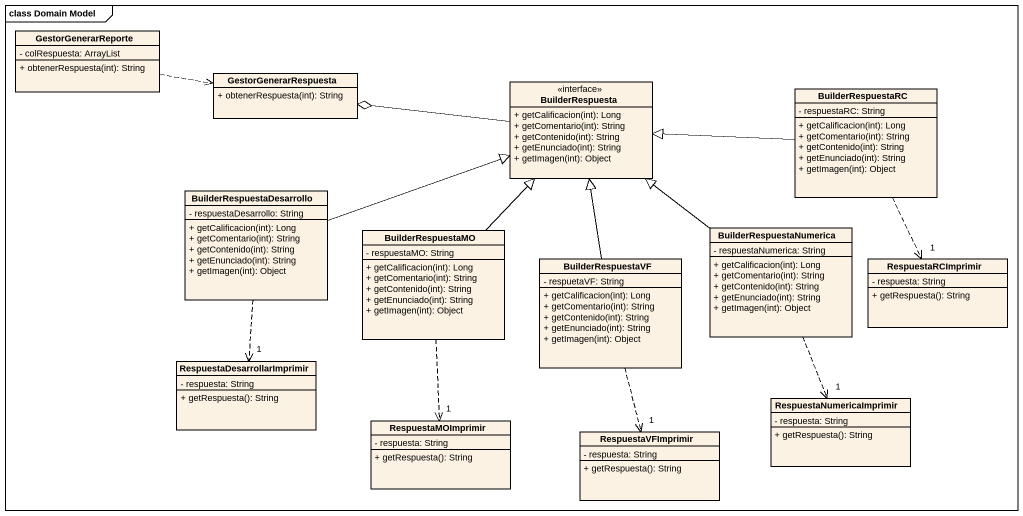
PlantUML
@startuml
mainframe class Domain Model
hide circle
hide empty members
skinparam classAttributeIconSize 0
class GestorGenerarReporte {
  - colRespuesta: ArrayList
  + obtenerRespuesta(int): String
}
class GestorGenerarRespuesta {
  + obtenerRespuesta(int): String
}
class BuilderRespuesta <<interface>> {
  + getCalificacion(int): Long
  + getComentario(int): String
  + getContenido(int): String
  + getEnunciado(int): String
  + getImagen(int): Object
}
class BuilderRespuestaRC {
  - respuestaRC: String
  + getCalificacion(int): Long
  + getComentario(int): String
  + getContenido(int): String
  + getEnunciado(int): String
  + getImagen(int): Object
}
class BuilderRespuestaDesarrollo {
  - respuestaDesarrollo: String
  + getCalificacion(int): Long
  + getComentario(int): String
  + getContenido(int): String
  + getEnunciado(int): String
  + getImagen(int): Object
}
class BuilderRespuestaMO {
  - respuestaMO: String
  + getCalificacion(int): Long
  + getComentario(int): String
  + getContenido(int): String
  + getEnunciado(int): String
  + getImagen(int): Object
}
class BuilderRespuestaNumerica {
  - respuestaNumerica: String
  + getCalificacion(int): Long
  + getComentario(int): String
  + getContenido(int): String
  + getEnunciado(int): String
  + getImagen(int): Object
}
class BuilderRespuestaVF {
  - respuetaVF: String
  + getCalificacion(int): Long
  + getComentario(int): String
  + getContenido(int): String
  + getEnunciado(int): String
  + getImagen(int): Object
}
class RespuestaRCImprimir {
  - respuesta: String
  + getRespuesta(): String
}
class RespuestaDesarrollarImprimir {
  - respuesta: String
  + getRespuesta(): String
}
class RespuestaMOImprimir {
  - respuesta: String
  + getRespuesta(): String
}
class RespuestaNumericaImprimir {
  - respuesta: String
  + getRespuesta(): String
}
class RespuestaVFImprimir {
  - respuesta: String
  + getRespuesta(): String
}
GestorGenerarReporte .right.> GestorGenerarRespuesta
BuilderRespuesta -left-o GestorGenerarRespuesta
BuilderRespuestaRC -left-|> BuilderRespuesta
BuilderRespuestaRC ..> "1" RespuestaRCImprimir
BuilderRespuestaDesarrollo -right-|> BuilderRespuesta
BuilderRespuestaDesarrollo ..> "1" RespuestaDesarrollarImprimir
BuilderRespuestaMO -up-|> BuilderRespuesta
BuilderRespuestaMO ..> "1" RespuestaMOImprimir
BuilderRespuestaNumerica -up-|> BuilderRespuesta
BuilderRespuestaNumerica ..> "1" RespuestaNumericaImprimir
BuilderRespuestaVF -up-|> BuilderRespuesta
BuilderRespuestaVF ..> "1" RespuestaVFImprimir
@enduml
